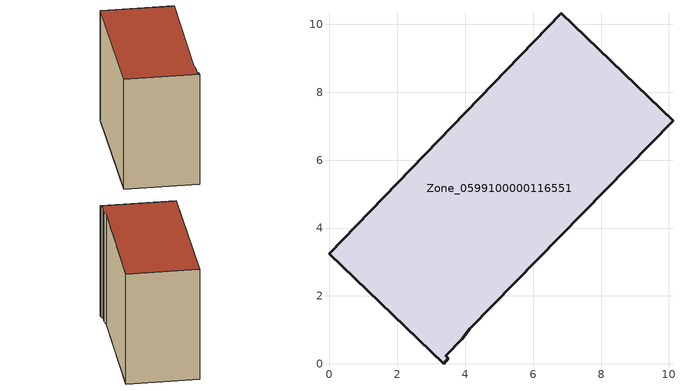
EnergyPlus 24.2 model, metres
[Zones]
Zone_0599100000116551
 floor ground (C_G): 3.91,0.74 3.43,0.24 3.5,0.16 3.37,0 0,3.25 6.83,10.33 10.12,7.16 4.13,1.03 z0
 wall outside (C_F): 6.83,10.33 0,3.25 3.37,0 3.5,0.16 3.43,0.24 3.91,0.74 4.13,1.03 10.12,7.16 6.83,10.33 z0:7.43
 roof outside (C_R): 3.43,0.24 3.91,0.74 4.13,1.03 10.12,7.16 6.83,10.33 0,3.25 3.37,0 3.5,0.16 z7.43
[BUILDING]
Pand.0599100000116551: North Axis=0; Terrain=City; Loads Convergence Tolerance Value=0.04; Temperature Convergence Tolerance Value=0.4; Solar Distribution=FullExterior; Maximum Number of Warmup Days=25; Minimum Number of Warmup Days=1
[Site:Location]
Rotterdam.The.Hague.AP_ZH_NLD Design_Conditions: Latitude=51.96; Longitude=4.45; Time Zone=1; Elevation=-4.5
[SITE:GROUNDTEMPERATURE:BUILDINGSURFACE]
18, 18, 18, 18, 18, 18, 18, 18, 18, 18, 18, 18
[MATERIAL] Thermal Absorptance=0.9; Solar Absorptance=0.7; Visible Absorptance=0.7
Name | Roughness | Thickness | Conductivity | Density | Specific Heat
G.TC.1946 | MediumSmooth | 0.15 | 1 | 540 | 1210
F.TC.1946 | Rough | 0.3 | 0.857143 | 1920 | 840
R.TC.1946 | MediumRough | 0.2 | 0.909091 | 1500 | 1000
[CONSTRUCTION]
C_G: G.TC.1946
C_F: F.TC.1946
C_R: R.TC.1946
[ZONE]
Zone_0599100000116551: Type=1; Multiplier=1; Ceiling Height=Autocalculate; Volume=Autocalculate; Floor Area=autocalculate; Part of Total Floor Area=Yes
[ZONEINFILTRATION:DESIGNFLOWRATE]
Infil_Zone_0599100000116551: Zone or ZoneList or Space or SpaceList=Zone_0599100000116551; Schedule=AlwaysOn; Design Flow Rate Calculation Method=Flow/Area; Flow Rate per Floor Area=0.003; Constant Term Coefficient=1; Temperature Term Coefficient=0; Velocity Term Coefficient=0; Velocity Squared Term Coefficient=0
[HVACTEMPLATE:ZONE:IDEALLOADSAIRSYSTEM]
Zone_0599100000116551: Maximum Heating Supply Air Temperature=50; Minimum Cooling Supply Air Temperature=13; Maximum Heating Supply Air Humidity Ratio=0.0156; Minimum Cooling Supply Air Humidity Ratio=0.0077; Heating Limit=NoLimit; Cooling Limit=NoLimit; Dehumidification Control Type=ConstantSensibleHeatRatio; Cooling Sensible Heat Ratio=0.7; Dehumidification Setpoint=60; Humidification Control Type=None; Humidification Setpoint=30; Outdoor Air Method=None; Outdoor Air Flow Rate per Person=0.00944; Outdoor Air Flow Rate per Zone Floor Area=0; Outdoor Air Flow Rate per Zone=0; Demand Controlled Ventilation Type=None; Outdoor Air Economizer Type=NoEconomizer; Heat Recovery Type=None; Sensible Heat Recovery Effectiveness=0.7; Latent Heat Recovery Effectiveness=0.65
[ZONECONTROL:THERMOSTAT]
ThermostatControl_Zone_0599100000116551: Zone or ZoneList=Zone_0599100000116551; Control Type Schedule=DualSetpointControlType; Control 1=Thermostat_Zone_0599100000116551; Temperature Difference Between Cutout And Setpoint=0
[THERMOSTATSETPOINT:DUALSETPOINT]
Thermostat_Zone_0599100000116551: Heating Setpoint Temperature Schedule=HeatingSetpoint_Zone_0599100000116551; Cooling Setpoint Temperature Schedule=CoolingSetpoint_Zone_0599100000116551
[SCHEDULE:COMPACT]
HeatingSetpoint_Zone_0599100000116551: Through: 12/31, For: AllDays, Until: 24:00, 21
CoolingSetpoint_Zone_0599100000116551: Through: 12/31, For: AllDays, Until: 24:00, 24
DualSetpointControlType: Through: 12/31, For: AllDays, Until: 24:00, 4
AlwaysOn: Through: 12/31, For: AllDays, Until: 24:00, 1
